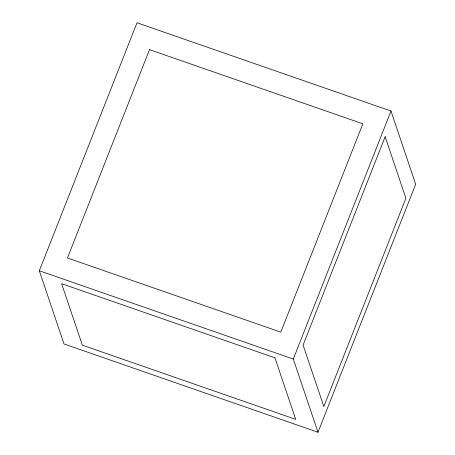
<?xml version="1.0" encoding="UTF-8"?>
<svg xmlns="http://www.w3.org/2000/svg" width="455" height="455" viewBox="0 0 455 455"><rect width="100%" height="100%" fill="white"/><g stroke="black" fill="none" stroke-linecap="round" stroke-linejoin="round"><path stroke-width="0.68" d="M39.318 270.759L137.012 22.75L390.999 111.031L415.682 184.241L317.988 432.25L64.001 343.969L39.318 270.759L293.304 359.046L317.988 432.25M293.304 359.046L390.999 111.031M149.519 49.652L67.454 257.985L280.803 332.139L362.863 123.811L149.519 49.652M385.158 136.727L303.093 345.061L323.829 406.554L405.894 198.221L385.158 136.727M274.962 357.84L61.613 283.681L82.344 345.174L295.693 419.334L274.962 357.84"/></g></svg>
